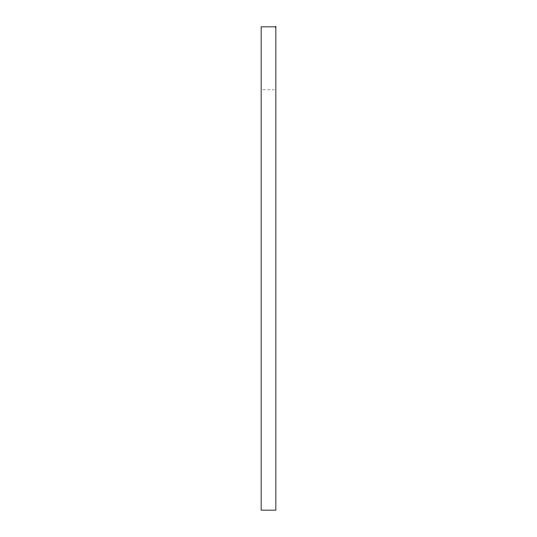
<?xml version="1.0" encoding="UTF-8"?>
<svg xmlns="http://www.w3.org/2000/svg" width="537" height="537" viewBox="0 0 537 537"><rect width="100%" height="100%" fill="white"/><g stroke="black" fill="none" stroke-linecap="round" stroke-linejoin="round"><path stroke-width="0.4" stroke-dasharray="2.69 2.01" d="M262.781 89.887L274.219 89.887"/><path stroke-width="0.81" d="M275.857 26.85L261.143 26.85L261.143 510.15L275.857 510.15L275.857 26.85"/></g></svg>
